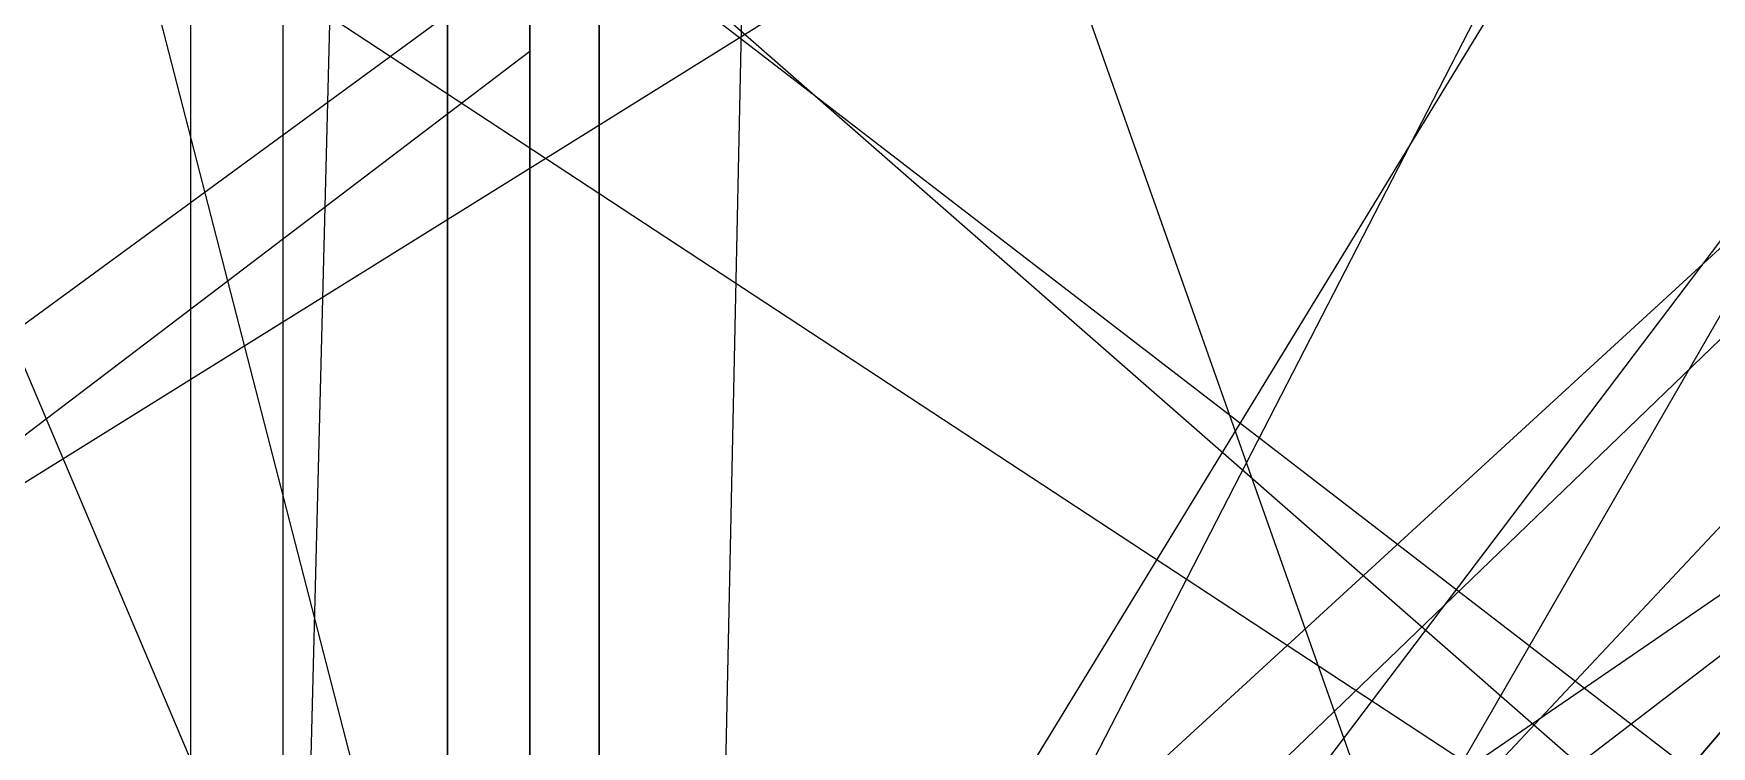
# Model space of a CAD drawing. Header units: metres. Extents: x -200 to 165, y -189 to 191.
# Drawn here: x -13.7 to 51.1, y 41.1 to 68.7 of the extents above; entities that cross this region are included whole.
import ezdxf

# ---------------------------------------------------------------- set-up
doc = ezdxf.new("R2010")
doc.units = ezdxf.units.M

msp = doc.modelspace()

# ---------------------------------------------------------------- linework, layer by layer
at = {"layer": 'MCD_Layer_0'}
for p, q in [((8.164501, 3.473198), (-39.835499, 189.889214)), ((8.164501, 3.473198), (-64.585499, 175.082573)), ((2.313, 3.473198), (2.313, 171.473198)), ((-7.5915, 3.473198), (-7.5915, 160.223198)), ((-4.023, 3.473198), (-4.023, 160.223198)), ((8.170361, 3.473198), (8.164501, 147.473198)), ((104.164501, 144.016167), (-87.659718, 3.473198)), ((2.313, 9.473198), (130.27589, 132.965385)), ((5.114673, 131.436089), (118.106861, -188.520943)), ((8.164501, 3.473198), (104.164501, 130.363823)), ((8.164501, 3.473198), (126.687939, 129.971245)), ((126.687939, 129.971245), (19.14497, 3.854057)), ((126.687939, 129.971245), (19.150829, 3.842339)), ((-93.687, 129.420464), (98.002453, 3.473198)), ((-55.5915, 129.420464), (88.191703, 3.473198)), ((8.164501, 3.473198), (8.164501, 127.984917)), ((-4.023, 9.473198), (123.93989, 126.965385)), ((101.4915, 123.279839), (-90.783891, 3.473198)), ((8.164501, 3.473198), (8.164501, 121.996635)), ((5.4915, 9.473198), (133.454391, 107.465385)), ((130.109672, 101.014214), (-7.5915, 6.473198)), ((-7.5915, -140.526802), (-1.450875, 99.273979)), ((-7.5915, -44.526802), (75.347953, 99.26812)), ((-7.5915, 3.473198), (-7.5915, 99.145073)), ((60.678234, 99.197807), (2.313, 3.473198)), ((8.164501, 99.520073), (8.164501, 3.473198)), ((8.164501, 99.520073), (8.170361, 3.473198)), ((8.164501, 3.473198), (8.164501, 99.520073)), ((57.383251, 99.279839), (8.164501, 3.473198)), ((8.164501, -188.526802), (14.305126, 98.945854)), ((5.4915, 3.473198), (5.4915, 95.723198)), ((-7.5915, 3.473198), (-7.5915, 87.484917)), ((-4.023, 3.473198), (-4.023, 87.484917)), ((2.313, 3.473198), (2.313, 87.484917)), ((2.313, 87.484917), (2.313, 3.473198)), ((5.4915, 3.473198), (5.4915, 87.484917)), ((5.4915, 87.484917), (5.4915, 3.473198)), ((8.164501, 3.473198), (8.164501, 87.484917)), ((2.313, 77.201714), (97.984875, 3.473198)), ((5.4915, 67.973198), (-77.863969, 4.592339)), ((2.324718, 3.473198), (2.313, 51.473198)), ((2.313, 3.473198), (2.313, 51.473198))]:
    msp.add_line(p, q, dxfattribs=at)

doc.saveas('drawing.dxf')
